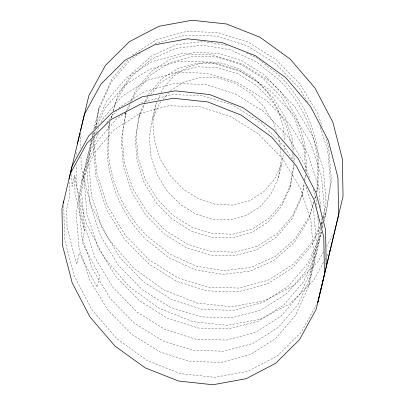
<?xml version="1.0" encoding="UTF-8"?>
<svg xmlns="http://www.w3.org/2000/svg" width="405" height="405" viewBox="0 0 405 405"><rect width="100%" height="100%" fill="white"/><g stroke="black" fill="none" stroke-linecap="round" stroke-linejoin="round"><path stroke-width="0.3" stroke-dasharray="2.02 1.52" d="M110.003 121.773L108.424 127.874L107.543 157.464A136.774 134.308 13.4 0 0 145.704 239.203M109.309 124.158L108.424 153.748A136.774 134.308 13.4 0 0 146.59 235.487M113.461 110.59L116.412 100.455L130.962 77.087L151.08 59.348L175.395 48.458L202.247 45.152L229.817 49.663L256.213 61.671L279.642 80.372A136.774 134.308 13.4 0 1 317.809 162.111L316.928 191.702L317.814 187.986L318.695 158.395A136.774 134.308 13.4 0 0 280.533 76.656L257.099 57.961L246.766 53.258M91.221 140.479L81.445 181.531L76.211 213.815L79.071 247.475L89.829 280.219L107.755 309.825L131.625 334.262L159.813 351.874L190.396 361.457L221.292 362.359L250.391 354.522L275.719 338.474L295.544 315.308L308.514 286.608L321.474 232.212M91.56 140.064L86.827 169.244L89.687 202.905L100.45 235.649L118.371 265.255L142.241 289.691L170.429 307.304L201.012 316.887L231.908 317.788L261.012 309.952L286.34 293.903L306.16 270.737L319.13 242.038L321.043 230.243M92.224 139.467L88.599 161.813L91.459 195.473L102.217 228.223L120.143 257.823L144.013 282.265L172.201 299.877L202.784 309.46L233.68 310.362L262.779 302.52L288.107 286.472L307.932 263.311L320.902 234.611L321.504 230.885M92.725 136.363L93.327 132.637M93.93 137.654L93.023 143.243L95.884 176.904L106.642 209.648L124.568 239.254L148.438 263.69L176.626 281.303L207.208 290.886L238.105 291.792L267.204 283.951L292.531 267.902L312.356 244.736L320.395 226.942M94.431 134.551L95.033 130.825M95.438 128.345L98.258 110.965L111.228 82.266L131.053 59.1L140.55 53.08M94.309 137.047L93.909 139.528L96.77 173.188L107.528 205.937L125.454 235.538L149.323 259.98L177.506 277.592L208.094 287.175L238.985 288.076L268.09 280.235L293.417 264.187L313.242 241.026L319.985 226.101M94.816 133.944L95.418 130.218M95.818 127.732L99.139 107.249L112.109 78.55L128.699 59.165M126.016 112.028L121.186 140.317L123.409 166.495L131.777 191.965L145.719 214.989L164.283 233.999L186.209 247.698L209.998 255.15L234.024 255.854L256.659 249.753L276.357 237.274L291.777 219.257L301.867 196.936L304.337 183.424M125.94 112.722L122.072 136.601L124.294 162.785L132.663 188.254L146.605 211.278L165.169 230.283L187.095 243.982L210.878 251.439L234.91 252.138L257.545 246.043L277.243 233.558L292.663 215.541L302.753 193.22M147.779 95.61L139.639 113.618L135.265 138.854L137.173 161.291L144.347 183.126L156.295 202.859L172.211 219.151L191.003 230.896L211.39 237.284L231.989 237.882L251.389 232.657L268.272 221.96L281.49 206.515L290.137 187.383L294.111 164.607M139.639 113.618L136.151 135.138L138.059 157.58L145.233 179.41L157.18 199.144L173.097 215.44L191.884 227.18L212.276 233.569L232.87 234.171L252.274 228.941L269.158 218.244L282.371 202.804L291.023 183.667M156.826 102.323L155.793 104.601L152.255 119.455L149.349 137.391L150.938 156.092L156.912 174.282L166.875 190.73L180.134 204.307L195.792 214.088L212.782 219.414L229.949 219.915L246.119 215.561L260.187 206.646L271.198 193.777L278.407 177.83L281.946 162.972L283.551 153.08M155.793 104.601L152.887 122.533L154.477 141.234L160.456 159.423L170.414 175.871L183.673 189.449L199.331 199.235L216.326 204.555L233.488 205.057L249.657 200.703L263.726 191.788L274.737 178.919L281.946 162.972M278.407 177.83L281.313 159.899L280.341 148.468M284.052 149.987L284.852 145.041M290.137 187.383L293.625 165.863L293.412 163.362M301.867 196.936L304.15 182.852M304.646 179.79L305.441 174.889M304.737 180.974L305.729 174.849M306.226 171.786L306.823 168.115L304.595 141.932L296.227 116.463L282.285 93.439L263.721 74.429L241.8 60.735L218.011 53.278L193.98 52.579L171.345 58.674L151.647 71.159L136.227 89.171L129.762 103.483M308.514 286.608L313.748 254.33L310.888 220.669L300.125 187.92L282.204 158.32L258.334 133.878L230.146 116.265L199.564 106.682L168.667 105.781L139.563 113.623L114.24 129.671L94.416 152.832L81.445 181.531M320.502 228.349L316.477 253.181L303.507 281.88L283.682 305.046L258.355 321.094L229.255 328.931L198.359 328.03L167.776 318.446L139.588 300.834L115.719 276.397L97.792 246.792L87.034 214.048L84.174 180.387L89.409 148.103L94.335 137.199M321.205 224.006L321.712 220.902L321.286 215.905M321.747 225.899L322.451 221.55M323.16 217.207L324.365 209.76L321.504 176.099L310.746 143.35L292.82 113.749L268.95 89.308L240.762 71.695L210.18 62.112L179.283 61.211L150.184 69.052L124.856 85.101L105.032 108.262L96.471 127.205M322.112 227.159L322.917 222.193M323.519 218.467L326.136 202.328L323.276 168.667L312.513 135.923L294.592 106.318L270.722 81.881L242.534 64.268L211.952 54.685L181.055 53.784L151.951 61.621L126.628 77.669L106.804 100.835L93.833 129.534L99.139 107.249M324.041 221.429L326.212 212.321L331.442 180.043L328.582 146.382L325.65 137.452M69.098 182.134L69.382 197.645L66.724 208.788L67.058 227.397L76.626 264.323L79.284 253.181L97.099 287.282L99.751 276.139L81.937 242.038L84.589 230.896L74.687 175.36L72.034 186.502L71.786 172.849M93.013 132.962L92.062 136.961L94.395 131.797M322.471 228.02L323.327 224.426M111.046 118.199L112.261 114.028M113.132 111.046L117.298 96.744L131.848 73.371L151.961 55.637L176.276 44.742L203.133 41.442M108.424 127.874L110.509 120.72M111.203 118.336L112.418 114.164M313.819 201.695L309.825 215.399L295.275 238.773L275.157 256.507L250.842 267.401L223.985 270.702L196.42 266.196L170.024 254.183L146.595 235.487M314.685 198.713L315.728 195.139M316.599 192.157L317.814 187.986M313.799 202.429L308.939 219.115L294.389 242.489L274.271 260.223L249.961 271.112L223.104 274.418L195.539 269.912L169.138 257.899L145.709 239.198M314.842 198.85L315.885 195.276M96.41 132.607L99.007 126.866M101.083 122.275L102.379 119.404L122.204 96.243L147.526 80.195L176.631 72.353L207.527 73.254L238.11 82.838L266.298 100.45L290.167 124.892L308.089 154.492L318.851 187.242L320.598 207.8M98.425 133.417L86.751 159.246L81.521 191.53L84.382 225.19L95.14 257.934L113.066 287.54L136.936 311.977L165.119 329.589L195.706 339.172L226.597 340.073L255.702 332.237L281.029 316.189L300.854 293.023L313.824 264.323L319.054 232.045L317.733 216.447M126.142 111.496L129.504 104.055M125.256 115.207L126.289 112.919M127.585 110.059L130.43 103.761M131.463 101.473L135.346 92.887L150.761 74.869L170.459 62.39L193.094 56.29L217.126 56.994L240.914 64.446L262.835 78.145L281.399 97.154L295.341 120.179L303.709 145.648L305.937 171.826M138.758 117.334L144.605 104.389M145.623 102.141L147.405 98.197L148.605 96.795M157.854 100.045L160.167 94.917M161.2 92.639L163.002 88.654L174.013 75.786L188.082 66.871L204.252 62.512L221.419 63.018L238.408 68.339L254.067 78.124L267.325 91.702L277.283 108.145L283.262 126.34L284.497 140.874M152.255 119.455L159.464 103.513L161.499 101.128M321.023 223.803L322.577 220.36M323.615 218.062L326.212 212.321M321.433 224.648L322.471 222.35M323.767 219.48L325.326 216.037L330.561 183.759L327.701 150.098L320.072 126.876M323.458 251.869L318.107 261.63L294.207 285.322L264.693 300.712L231.569 306.752L197.098 303.026L163.635 289.793L133.448 267.958L108.601 238.996L90.786 204.895L81.218 167.974L81.005 156.183M326.435 246.442L332.976 234.51M323.494 262.303L313.683 280.204L289.783 303.897L260.268 319.282L227.144 325.321L192.679 321.6L159.211 308.367L129.023 286.527L104.176 257.57L86.361 223.469L76.793 186.543L76.403 164.825M324.982 259.59L325.579 258.506M327.063 255.793L328.551 253.079M316.462 304.535L301.295 332.201L277.395 355.894L247.88 371.284L214.756 377.323L180.291 373.597L146.823 360.364L116.635 338.524L91.788 309.567L73.973 275.466L64.405 238.545L63.793 204.419M106.601 122.512L116.716 110.692M118.736 108.332L119.546 107.386L144.874 91.338L173.978 83.496L204.869 84.397L235.457 93.98L263.64 111.593L287.509 136.034L305.436 165.635L309.936 179.329M148.286 94.486L161.504 79.041L178.387 68.344L197.787 63.119L218.386 63.717L238.773 70.105L257.565 81.85L273.481 98.142L285.429 117.875L292.602 139.71L293.66 152.169M150.604 94.456L160.618 82.757L177.501 72.06L196.906 66.83L217.5 67.432L237.892 73.821L256.684 85.561L272.595 101.857L284.543 121.591L291.716 143.421L292.299 150.275M163.134 99.22L169.66 91.596M132.465 55.05L157.261 39.336L186.366 31.494L217.262 32.4L247.845 41.983L276.028 59.596L299.897 84.032L317.824 113.638L322.127 126.735M154.796 44.054L156.376 43.052L185.48 35.21L216.376 36.111L246.959 45.694L275.147 63.307L299.017 87.748L307.486 101.741M125.864 112.843L116.893 118.528L97.068 141.689L84.098 170.389L78.864 202.672L81.724 236.333L92.487 269.077L110.408 298.682L134.278 323.119L162.466 340.732L193.048 350.315L223.945 351.216L253.049 343.379L278.372 327.331L298.196 304.165L311.167 275.466L316.401 243.187L313.541 209.527L305.522 185.115M141.163 103.148L142.221 102.48L171.32 94.638L202.216 95.539L232.799 105.123L260.987 122.735L284.857 147.177L293.331 161.17M170.475 90.644L184.543 81.729L200.713 77.37L217.875 77.871L234.87 83.197L250.528 92.983L263.787 106.561L273.745 123.004L277.025 132.982M203.745 41.538L227.023 45.345M313.262 189.454L316.194 198.384L317.044 208.352M278.179 136.5L279.723 141.198L280.083 145.435M84.589 230.896L75.021 193.97L74.687 175.36M293.873 154.659L294.511 162.147M292.567 153.389L293.2 160.866M80.59 133.225L80.858 148.119M76.18 152.417L76.246 156.138"/><path stroke-width="0.61" d="M69.042 179.03L84.397 114.321L101.053 83.941L124.953 60.249L154.467 44.859L187.586 38.819L222.056 42.545L255.525 55.779L285.712 77.618L310.559 106.576L328.374 140.677L337.942 177.603L338.61 214.827L317.95 301.826L317.353 302.91M80.549 130.744L88.822 95.747L105.477 65.367L129.377 41.68L158.892 26.29L192.01 20.25L226.481 23.976L259.949 37.204L290.137 59.044L314.984 88.001L332.799 122.107L342.367 159.028L343.035 196.258L317.95 301.826M77.32 144.033L79.972 132.891M70.242 173.745L86.893 143.37L110.793 119.677L140.307 104.287L173.431 98.248L207.902 101.974L241.365 115.207L271.552 137.042L296.399 166.004L314.214 200.105L323.782 237.026L324.451 274.256L316.178 309.253L299.523 339.633L275.623 363.32L246.108 378.71L212.989 384.75L178.519 381.024L145.051 367.796L114.863 345.956L90.016 316.999L72.201 282.892L62.633 245.972L61.965 208.742L72.009 166.318L88.665 135.938L112.565 112.251L142.079 96.861L175.198 90.821L209.668 94.542L243.137 107.776L273.324 129.615L298.171 158.573L315.986 192.674L325.554 229.6L326.222 266.829M329.741 250.908L330.338 249.824M63.737 201.315L63.767 203.173"/></g></svg>
